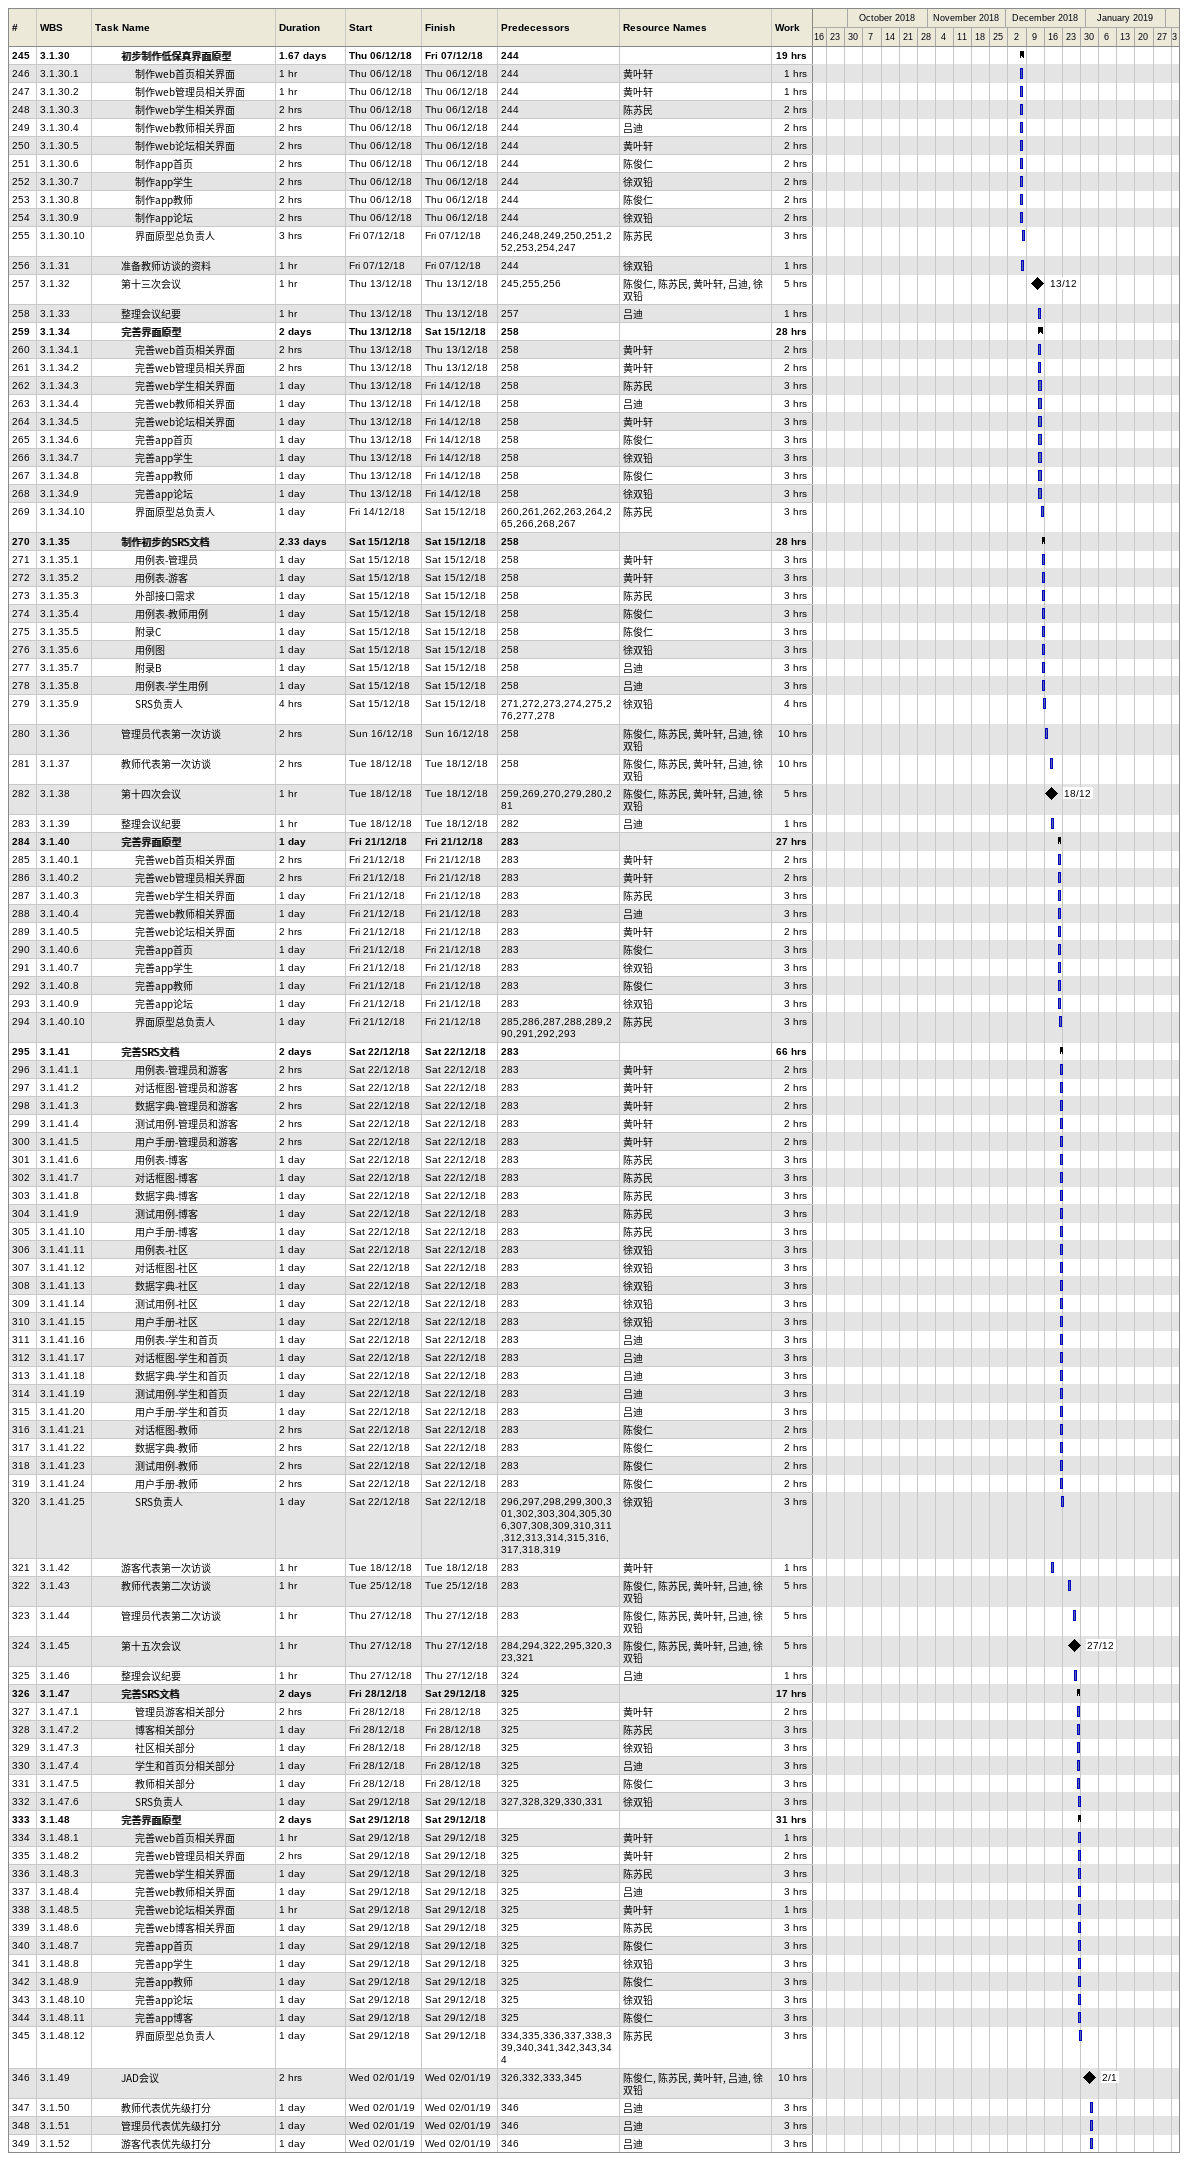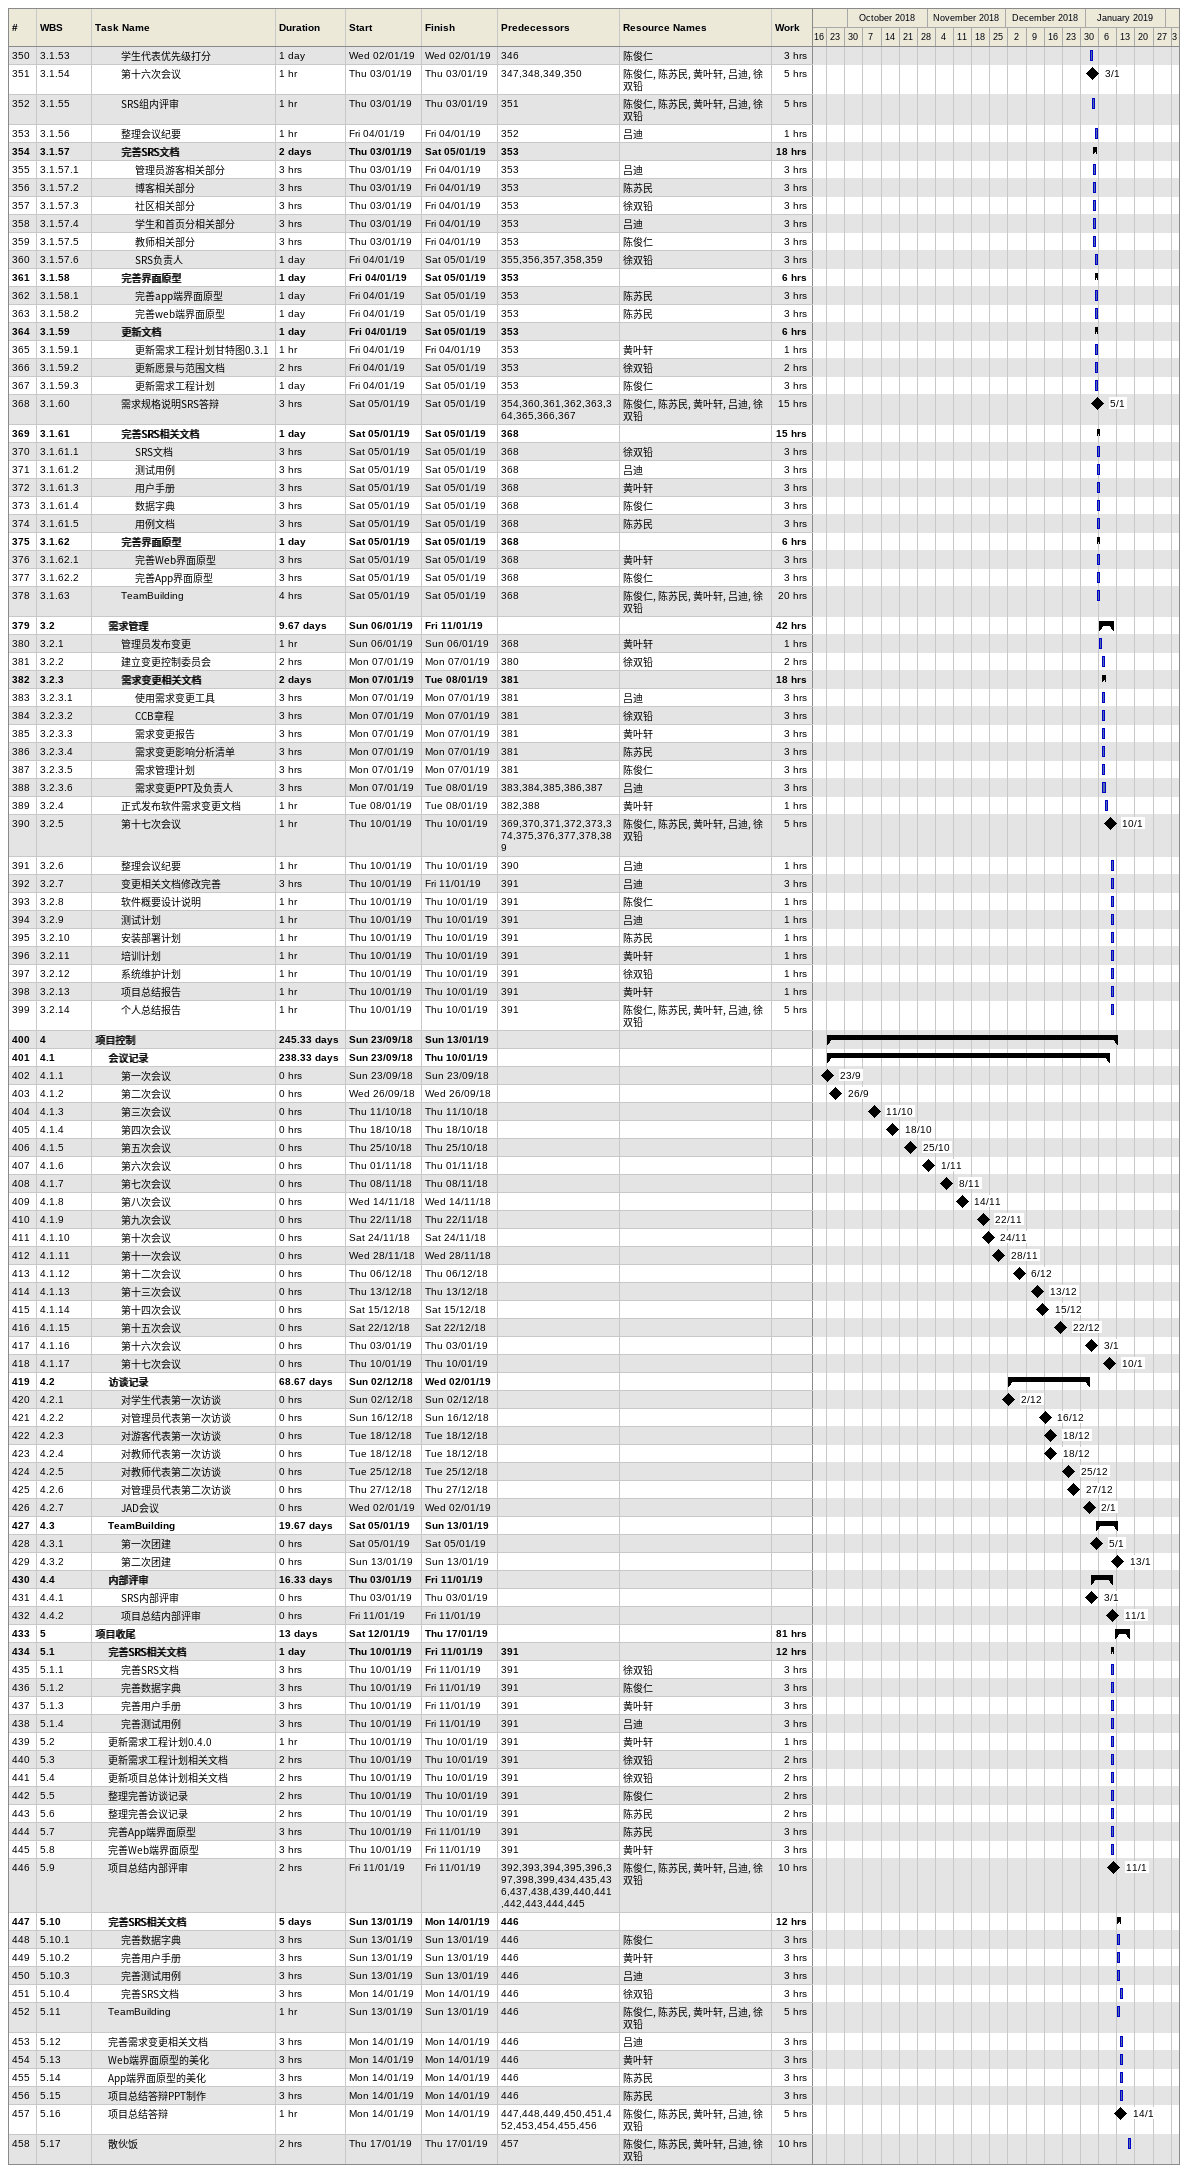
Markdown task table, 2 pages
| ID | WBS | Task | Duration | Start | Finish | Predecessors | Resources | Work (h) |
|---|---|---|---|---|---|---|---|---|
| 245 | 3.1.30 | **初步制作低保真界面原型** | 1.67d | 2018-12-06 | 2018-12-07 | 244 |  | 19 |
| 246 | 3.1.30.1 | 制作web首页相关界面 | 1h | 2018-12-06 | 2018-12-06 | 244 | 黄叶轩 | 1 |
| 247 | 3.1.30.2 | 制作web管理员相关界面 | 1h | 2018-12-06 | 2018-12-06 | 244 | 黄叶轩 | 1 |
| 248 | 3.1.30.3 | 制作web学生相关界面 | 2h | 2018-12-06 | 2018-12-06 | 244 | 陈苏民 | 2 |
| 249 | 3.1.30.4 | 制作web教师相关界面 | 2h | 2018-12-06 | 2018-12-06 | 244 | 吕迪 | 2 |
| 250 | 3.1.30.5 | 制作web论坛相关界面 | 2h | 2018-12-06 | 2018-12-06 | 244 | 黄叶轩 | 2 |
| 251 | 3.1.30.6 | 制作app首页 | 2h | 2018-12-06 | 2018-12-06 | 244 | 陈俊仁 | 2 |
| 252 | 3.1.30.7 | 制作app学生 | 2h | 2018-12-06 | 2018-12-06 | 244 | 徐双铅 | 2 |
| 253 | 3.1.30.8 | 制作app教师 | 2h | 2018-12-06 | 2018-12-06 | 244 | 陈俊仁 | 2 |
| 254 | 3.1.30.9 | 制作app论坛 | 2h | 2018-12-06 | 2018-12-06 | 244 | 徐双铅 | 2 |
| 255 | 3.1.30.10 | 界面原型总负责人 | 3h | 2018-12-07 | 2018-12-07 | 246, 248, 249, 250, 251, 252, 253, 254, 247 | 陈苏民 | 3 |
| 256 | 3.1.31 | 准备教师访谈的资料 | 1h | 2018-12-07 | 2018-12-07 | 244 | 徐双铅 | 1 |
| 257 | 3.1.32 | 第十三次会议 | 1h | 2018-12-13 | 2018-12-13 | 245, 255, 256 | 陈俊仁, 陈苏民, 黄叶轩, 吕迪, 徐双铅 | 5 |
| 258 | 3.1.33 | 整理会议纪要 | 1h | 2018-12-13 | 2018-12-13 | 257 | 吕迪 | 1 |
| 259 | 3.1.34 | **完善界面原型** | 2d | 2018-12-13 | 2018-12-15 | 258 |  | 28 |
| 260 | 3.1.34.1 | 完善web首页相关界面 | 2h | 2018-12-13 | 2018-12-13 | 258 | 黄叶轩 | 2 |
| 261 | 3.1.34.2 | 完善web管理员相关界面 | 2h | 2018-12-13 | 2018-12-13 | 258 | 黄叶轩 | 2 |
| 262 | 3.1.34.3 | 完善web学生相关界面 | 1d | 2018-12-13 | 2018-12-14 | 258 | 陈苏民 | 3 |
| 263 | 3.1.34.4 | 完善web教师相关界面 | 1d | 2018-12-13 | 2018-12-14 | 258 | 吕迪 | 3 |
| 264 | 3.1.34.5 | 完善web论坛相关界面 | 1d | 2018-12-13 | 2018-12-14 | 258 | 黄叶轩 | 3 |
| 265 | 3.1.34.6 | 完善app首页 | 1d | 2018-12-13 | 2018-12-14 | 258 | 陈俊仁 | 3 |
| 266 | 3.1.34.7 | 完善app学生 | 1d | 2018-12-13 | 2018-12-14 | 258 | 徐双铅 | 3 |
| 267 | 3.1.34.8 | 完善app教师 | 1d | 2018-12-13 | 2018-12-14 | 258 | 陈俊仁 | 3 |
| 268 | 3.1.34.9 | 完善app论坛 | 1d | 2018-12-13 | 2018-12-14 | 258 | 徐双铅 | 3 |
| 269 | 3.1.34.10 | 界面原型总负责人 | 1d | 2018-12-14 | 2018-12-15 | 260, 261, 262, 263, 264, 265, 266, 268, 267 | 陈苏民 | 3 |
| 270 | 3.1.35 | **制作初步的SRS文档** | 2.33d | 2018-12-15 | 2018-12-15 | 258 |  | 28 |
| 271 | 3.1.35.1 | 用例表-管理员 | 1d | 2018-12-15 | 2018-12-15 | 258 | 黄叶轩 | 3 |
| 272 | 3.1.35.2 | 用例表-游客 | 1d | 2018-12-15 | 2018-12-15 | 258 | 黄叶轩 | 3 |
| 273 | 3.1.35.3 | 外部接口需求 | 1d | 2018-12-15 | 2018-12-15 | 258 | 陈苏民 | 3 |
| 274 | 3.1.35.4 | 用例表-教师用例 | 1d | 2018-12-15 | 2018-12-15 | 258 | 陈俊仁 | 3 |
| 275 | 3.1.35.5 | 附录C | 1d | 2018-12-15 | 2018-12-15 | 258 | 陈俊仁 | 3 |
| 276 | 3.1.35.6 | 用例图 | 1d | 2018-12-15 | 2018-12-15 | 258 | 徐双铅 | 3 |
| 277 | 3.1.35.7 | 附录B | 1d | 2018-12-15 | 2018-12-15 | 258 | 吕迪 | 3 |
| 278 | 3.1.35.8 | 用例表-学生用例 | 1d | 2018-12-15 | 2018-12-15 | 258 | 吕迪 | 3 |
| 279 | 3.1.35.9 | SRS负责人 | 4h | 2018-12-15 | 2018-12-15 | 271, 272, 273, 274, 275, 276, 277, 278 | 徐双铅 | 4 |
| 280 | 3.1.36 | 管理员代表第一次访谈 | 2h | 2018-12-16 | 2018-12-16 | 258 | 陈俊仁, 陈苏民, 黄叶轩, 吕迪, 徐双铅 | 10 |
| 281 | 3.1.37 | 教师代表第一次访谈 | 2h | 2018-12-18 | 2018-12-18 | 258 | 陈俊仁, 陈苏民, 黄叶轩, 吕迪, 徐双铅 | 10 |
| 282 | 3.1.38 | 第十四次会议 | 1h | 2018-12-18 | 2018-12-18 | 259, 269, 270, 279, 280, 281 | 陈俊仁, 陈苏民, 黄叶轩, 吕迪, 徐双铅 | 5 |
| 283 | 3.1.39 | 整理会议纪要 | 1h | 2018-12-18 | 2018-12-18 | 282 | 吕迪 | 1 |
| 284 | 3.1.40 | **完善界面原型** | 1d | 2018-12-21 | 2018-12-21 | 283 |  | 27 |
| 285 | 3.1.40.1 | 完善web首页相关界面 | 2h | 2018-12-21 | 2018-12-21 | 283 | 黄叶轩 | 2 |
| 286 | 3.1.40.2 | 完善web管理员相关界面 | 2h | 2018-12-21 | 2018-12-21 | 283 | 黄叶轩 | 2 |
| 287 | 3.1.40.3 | 完善web学生相关界面 | 1d | 2018-12-21 | 2018-12-21 | 283 | 陈苏民 | 3 |
| 288 | 3.1.40.4 | 完善web教师相关界面 | 1d | 2018-12-21 | 2018-12-21 | 283 | 吕迪 | 3 |
| 289 | 3.1.40.5 | 完善web论坛相关界面 | 2h | 2018-12-21 | 2018-12-21 | 283 | 黄叶轩 | 2 |
| 290 | 3.1.40.6 | 完善app首页 | 1d | 2018-12-21 | 2018-12-21 | 283 | 陈俊仁 | 3 |
| 291 | 3.1.40.7 | 完善app学生 | 1d | 2018-12-21 | 2018-12-21 | 283 | 徐双铅 | 3 |
| 292 | 3.1.40.8 | 完善app教师 | 1d | 2018-12-21 | 2018-12-21 | 283 | 陈俊仁 | 3 |
| 293 | 3.1.40.9 | 完善app论坛 | 1d | 2018-12-21 | 2018-12-21 | 283 | 徐双铅 | 3 |
| 294 | 3.1.40.10 | 界面原型总负责人 | 1d | 2018-12-21 | 2018-12-21 | 285, 286, 287, 288, 289, 290, 291, 292, 293 | 陈苏民 | 3 |
| 295 | 3.1.41 | **完善SRS文档** | 2d | 2018-12-22 | 2018-12-22 | 283 |  | 66 |
| 296 | 3.1.41.1 | 用例表-管理员和游客 | 2h | 2018-12-22 | 2018-12-22 | 283 | 黄叶轩 | 2 |
| 297 | 3.1.41.2 | 对话框图-管理员和游客 | 2h | 2018-12-22 | 2018-12-22 | 283 | 黄叶轩 | 2 |
| 298 | 3.1.41.3 | 数据字典-管理员和游客 | 2h | 2018-12-22 | 2018-12-22 | 283 | 黄叶轩 | 2 |
| 299 | 3.1.41.4 | 测试用例-管理员和游客 | 2h | 2018-12-22 | 2018-12-22 | 283 | 黄叶轩 | 2 |
| 300 | 3.1.41.5 | 用户手册-管理员和游客 | 2h | 2018-12-22 | 2018-12-22 | 283 | 黄叶轩 | 2 |
| 301 | 3.1.41.6 | 用例表-博客 | 1d | 2018-12-22 | 2018-12-22 | 283 | 陈苏民 | 3 |
| 302 | 3.1.41.7 | 对话框图-博客 | 1d | 2018-12-22 | 2018-12-22 | 283 | 陈苏民 | 3 |
| 303 | 3.1.41.8 | 数据字典-博客 | 1d | 2018-12-22 | 2018-12-22 | 283 | 陈苏民 | 3 |
| 304 | 3.1.41.9 | 测试用例-博客 | 1d | 2018-12-22 | 2018-12-22 | 283 | 陈苏民 | 3 |
| 305 | 3.1.41.10 | 用户手册-博客 | 1d | 2018-12-22 | 2018-12-22 | 283 | 陈苏民 | 3 |
| 306 | 3.1.41.11 | 用例表-社区 | 1d | 2018-12-22 | 2018-12-22 | 283 | 徐双铅 | 3 |
| 307 | 3.1.41.12 | 对话框图-社区 | 1d | 2018-12-22 | 2018-12-22 | 283 | 徐双铅 | 3 |
| 308 | 3.1.41.13 | 数据字典-社区 | 1d | 2018-12-22 | 2018-12-22 | 283 | 徐双铅 | 3 |
| 309 | 3.1.41.14 | 测试用例-社区 | 1d | 2018-12-22 | 2018-12-22 | 283 | 徐双铅 | 3 |
| 310 | 3.1.41.15 | 用户手册-社区 | 1d | 2018-12-22 | 2018-12-22 | 283 | 徐双铅 | 3 |
| 311 | 3.1.41.16 | 用例表-学生和首页 | 1d | 2018-12-22 | 2018-12-22 | 283 | 吕迪 | 3 |
| 312 | 3.1.41.17 | 对话框图-学生和首页 | 1d | 2018-12-22 | 2018-12-22 | 283 | 吕迪 | 3 |
| 313 | 3.1.41.18 | 数据字典-学生和首页 | 1d | 2018-12-22 | 2018-12-22 | 283 | 吕迪 | 3 |
| 314 | 3.1.41.19 | 测试用例-学生和首页 | 1d | 2018-12-22 | 2018-12-22 | 283 | 吕迪 | 3 |
| 315 | 3.1.41.20 | 用户手册-学生和首页 | 1d | 2018-12-22 | 2018-12-22 | 283 | 吕迪 | 3 |
| 316 | 3.1.41.21 | 对话框图-教师 | 2h | 2018-12-22 | 2018-12-22 | 283 | 陈俊仁 | 2 |
| 317 | 3.1.41.22 | 数据字典-教师 | 2h | 2018-12-22 | 2018-12-22 | 283 | 陈俊仁 | 2 |
| 318 | 3.1.41.23 | 测试用例-教师 | 2h | 2018-12-22 | 2018-12-22 | 283 | 陈俊仁 | 2 |
| 319 | 3.1.41.24 | 用户手册-教师 | 2h | 2018-12-22 | 2018-12-22 | 283 | 陈俊仁 | 2 |
| 320 | 3.1.41.25 | SRS负责人 | 1d | 2018-12-22 | 2018-12-22 | 296, 297, 298, 299, 300, 301, 302, 303, 304, 305, 306, 307, 308, 309, 310, 311, 312, 313, 314, 315, 316, 317, 318, 319 | 徐双铅 | 3 |
| 321 | 3.1.42 | 游客代表第一次访谈 | 1h | 2018-12-18 | 2018-12-18 | 283 | 黄叶轩 | 1 |
| 322 | 3.1.43 | 教师代表第二次访谈 | 1h | 2018-12-25 | 2018-12-25 | 283 | 陈俊仁, 陈苏民, 黄叶轩, 吕迪, 徐双铅 | 5 |
| 323 | 3.1.44 | 管理员代表第二次访谈 | 1h | 2018-12-27 | 2018-12-27 | 283 | 陈俊仁, 陈苏民, 黄叶轩, 吕迪, 徐双铅 | 5 |
| 324 | 3.1.45 | 第十五次会议 | 1h | 2018-12-27 | 2018-12-27 | 284, 294, 322, 295, 320, 323, 321 | 陈俊仁, 陈苏民, 黄叶轩, 吕迪, 徐双铅 | 5 |
| 325 | 3.1.46 | 整理会议纪要 | 1h | 2018-12-27 | 2018-12-27 | 324 | 吕迪 | 1 |
| 326 | 3.1.47 | **完善SRS文档** | 2d | 2018-12-28 | 2018-12-29 | 325 |  | 17 |
| 327 | 3.1.47.1 | 管理员游客相关部分 | 2h | 2018-12-28 | 2018-12-28 | 325 | 黄叶轩 | 2 |
| 328 | 3.1.47.2 | 博客相关部分 | 1d | 2018-12-28 | 2018-12-28 | 325 | 陈苏民 | 3 |
| 329 | 3.1.47.3 | 社区相关部分 | 1d | 2018-12-28 | 2018-12-28 | 325 | 徐双铅 | 3 |
| 330 | 3.1.47.4 | 学生和首页分相关部分 | 1d | 2018-12-28 | 2018-12-28 | 325 | 吕迪 | 3 |
| 331 | 3.1.47.5 | 教师相关部分 | 1d | 2018-12-28 | 2018-12-28 | 325 | 陈俊仁 | 3 |
| 332 | 3.1.47.6 | SRS负责人 | 1d | 2018-12-29 | 2018-12-29 | 327, 328, 329, 330, 331 | 徐双铅 | 3 |
| 333 | 3.1.48 | **完善界面原型** | 2d | 2018-12-29 | 2018-12-29 |  |  | 31 |
| 334 | 3.1.48.1 | 完善web首页相关界面 | 1h | 2018-12-29 | 2018-12-29 | 325 | 黄叶轩 | 1 |
| 335 | 3.1.48.2 | 完善web管理员相关界面 | 2h | 2018-12-29 | 2018-12-29 | 325 | 黄叶轩 | 2 |
| 336 | 3.1.48.3 | 完善web学生相关界面 | 1d | 2018-12-29 | 2018-12-29 | 325 | 陈苏民 | 3 |
| 337 | 3.1.48.4 | 完善web教师相关界面 | 1d | 2018-12-29 | 2018-12-29 | 325 | 吕迪 | 3 |
| 338 | 3.1.48.5 | 完善web论坛相关界面 | 1h | 2018-12-29 | 2018-12-29 | 325 | 黄叶轩 | 1 |
| 339 | 3.1.48.6 | 完善web博客相关界面 | 1d | 2018-12-29 | 2018-12-29 | 325 | 陈苏民 | 3 |
| 340 | 3.1.48.7 | 完善app首页 | 1d | 2018-12-29 | 2018-12-29 | 325 | 陈俊仁 | 3 |
| 341 | 3.1.48.8 | 完善app学生 | 1d | 2018-12-29 | 2018-12-29 | 325 | 徐双铅 | 3 |
| 342 | 3.1.48.9 | 完善app教师 | 1d | 2018-12-29 | 2018-12-29 | 325 | 陈俊仁 | 3 |
| 343 | 3.1.48.10 | 完善app论坛 | 1d | 2018-12-29 | 2018-12-29 | 325 | 徐双铅 | 3 |
| 344 | 3.1.48.11 | 完善app博客 | 1d | 2018-12-29 | 2018-12-29 | 325 | 陈俊仁 | 3 |
| 345 | 3.1.48.12 | 界面原型总负责人 | 1d | 2018-12-29 | 2018-12-29 | 334, 335, 336, 337, 338, 339, 340, 341, 342, 343, 344 | 陈苏民 | 3 |
| 346 | 3.1.49 | JAD会议 | 2h | 2019-01-02 | 2019-01-02 | 326, 332, 333, 345 | 陈俊仁, 陈苏民, 黄叶轩, 吕迪, 徐双铅 | 10 |
| 347 | 3.1.50 | 教师代表优先级打分 | 1d | 2019-01-02 | 2019-01-02 | 346 | 吕迪 | 3 |
| 348 | 3.1.51 | 管理员代表优先级打分 | 1d | 2019-01-02 | 2019-01-02 | 346 | 吕迪 | 3 |
| 349 | 3.1.52 | 游客代表优先级打分 | 1d | 2019-01-02 | 2019-01-02 | 346 | 吕迪 | 3 |
| 350 | 3.1.53 | 学生代表优先级打分 | 1d | 2019-01-02 | 2019-01-02 | 346 | 陈俊仁 | 3 |
| 351 | 3.1.54 | 第十六次会议 | 1h | 2019-01-03 | 2019-01-03 | 347, 348, 349, 350 | 陈俊仁, 陈苏民, 黄叶轩, 吕迪, 徐双铅 | 5 |
| 352 | 3.1.55 | SRS组内评审 | 1h | 2019-01-03 | 2019-01-03 | 351 | 陈俊仁, 陈苏民, 黄叶轩, 吕迪, 徐双铅 | 5 |
| 353 | 3.1.56 | 整理会议纪要 | 1h | 2019-01-04 | 2019-01-04 | 352 | 吕迪 | 1 |
| 354 | 3.1.57 | **完善SRS文档** | 2d | 2019-01-03 | 2019-01-05 | 353 |  | 18 |
| 355 | 3.1.57.1 | 管理员游客相关部分 | 3h | 2019-01-03 | 2019-01-04 | 353 | 吕迪 | 3 |
| 356 | 3.1.57.2 | 博客相关部分 | 3h | 2019-01-03 | 2019-01-04 | 353 | 陈苏民 | 3 |
| 357 | 3.1.57.3 | 社区相关部分 | 3h | 2019-01-03 | 2019-01-04 | 353 | 徐双铅 | 3 |
| 358 | 3.1.57.4 | 学生和首页分相关部分 | 3h | 2019-01-03 | 2019-01-04 | 353 | 吕迪 | 3 |
| 359 | 3.1.57.5 | 教师相关部分 | 3h | 2019-01-03 | 2019-01-04 | 353 | 陈俊仁 | 3 |
| 360 | 3.1.57.6 | SRS负责人 | 1d | 2019-01-04 | 2019-01-05 | 355, 356, 357, 358, 359 | 徐双铅 | 3 |
| 361 | 3.1.58 | **完善界面原型** | 1d | 2019-01-04 | 2019-01-05 | 353 |  | 6 |
| 362 | 3.1.58.1 | 完善app端界面原型 | 1d | 2019-01-04 | 2019-01-05 | 353 | 陈苏民 | 3 |
| 363 | 3.1.58.2 | 完善web端界面原型 | 1d | 2019-01-04 | 2019-01-05 | 353 | 陈苏民 | 3 |
| 364 | 3.1.59 | **更新文档** | 1d | 2019-01-04 | 2019-01-05 | 353 |  | 6 |
| 365 | 3.1.59.1 | 更新需求工程计划甘特图0.3.1 | 1h | 2019-01-04 | 2019-01-04 | 353 | 黄叶轩 | 1 |
| 366 | 3.1.59.2 | 更新愿景与范围文档 | 2h | 2019-01-04 | 2019-01-05 | 353 | 徐双铅 | 2 |
| 367 | 3.1.59.3 | 更新需求工程计划 | 1d | 2019-01-04 | 2019-01-05 | 353 | 陈俊仁 | 3 |
| 368 | 3.1.60 | 需求规格说明SRS答辩 | 3h | 2019-01-05 | 2019-01-05 | 354, 360, 361, 362, 363, 364, 365, 366, 367 | 陈俊仁, 陈苏民, 黄叶轩, 吕迪, 徐双铅 | 15 |
| 369 | 3.1.61 | **完善SRS相关文档** | 1d | 2019-01-05 | 2019-01-05 | 368 |  | 15 |
| 370 | 3.1.61.1 | SRS文档 | 3h | 2019-01-05 | 2019-01-05 | 368 | 徐双铅 | 3 |
| 371 | 3.1.61.2 | 测试用例 | 3h | 2019-01-05 | 2019-01-05 | 368 | 吕迪 | 3 |
| 372 | 3.1.61.3 | 用户手册 | 3h | 2019-01-05 | 2019-01-05 | 368 | 黄叶轩 | 3 |
| 373 | 3.1.61.4 | 数据字典 | 3h | 2019-01-05 | 2019-01-05 | 368 | 陈俊仁 | 3 |
| 374 | 3.1.61.5 | 用例文档 | 3h | 2019-01-05 | 2019-01-05 | 368 | 陈苏民 | 3 |
| 375 | 3.1.62 | **完善界面原型** | 1d | 2019-01-05 | 2019-01-05 | 368 |  | 6 |
| 376 | 3.1.62.1 | 完善Web界面原型 | 3h | 2019-01-05 | 2019-01-05 | 368 | 黄叶轩 | 3 |
| 377 | 3.1.62.2 | 完善App界面原型 | 3h | 2019-01-05 | 2019-01-05 | 368 | 陈俊仁 | 3 |
| 378 | 3.1.63 | TeamBuilding | 4h | 2019-01-05 | 2019-01-05 | 368 | 陈俊仁, 陈苏民, 黄叶轩, 吕迪, 徐双铅 | 20 |
| 379 | 3.2 | **需求管理** | 9.67d | 2019-01-06 | 2019-01-11 |  |  | 42 |
| 380 | 3.2.1 | 管理员发布变更 | 1h | 2019-01-06 | 2019-01-06 | 368 | 黄叶轩 | 1 |
| 381 | 3.2.2 | 建立变更控制委员会 | 2h | 2019-01-07 | 2019-01-07 | 380 | 徐双铅 | 2 |
| 382 | 3.2.3 | **需求变更相关文档** | 2d | 2019-01-07 | 2019-01-08 | 381 |  | 18 |
| 383 | 3.2.3.1 | 使用需求变更工具 | 3h | 2019-01-07 | 2019-01-07 | 381 | 吕迪 | 3 |
| 384 | 3.2.3.2 | CCB章程 | 3h | 2019-01-07 | 2019-01-07 | 381 | 徐双铅 | 3 |
| 385 | 3.2.3.3 | 需求变更报告 | 3h | 2019-01-07 | 2019-01-07 | 381 | 黄叶轩 | 3 |
| 386 | 3.2.3.4 | 需求变更影响分析清单 | 3h | 2019-01-07 | 2019-01-07 | 381 | 陈苏民 | 3 |
| 387 | 3.2.3.5 | 需求管理计划 | 3h | 2019-01-07 | 2019-01-07 | 381 | 陈俊仁 | 3 |
| 388 | 3.2.3.6 | 需求变更PPT及负责人 | 3h | 2019-01-07 | 2019-01-08 | 383, 384, 385, 386, 387 | 吕迪 | 3 |
| 389 | 3.2.4 | 正式发布软件需求变更文档 | 1h | 2019-01-08 | 2019-01-08 | 382, 388 | 黄叶轩 | 1 |
| 390 | 3.2.5 | 第十七次会议 | 1h | 2019-01-10 | 2019-01-10 | 369, 370, 371, 372, 373, 374, 375, 376, 377, 378, 389 | 陈俊仁, 陈苏民, 黄叶轩, 吕迪, 徐双铅 | 5 |
| 391 | 3.2.6 | 整理会议纪要 | 1h | 2019-01-10 | 2019-01-10 | 390 | 吕迪 | 1 |
| 392 | 3.2.7 | 变更相关文档修改完善 | 3h | 2019-01-10 | 2019-01-11 | 391 | 吕迪 | 3 |
| 393 | 3.2.8 | 软件概要设计说明 | 1h | 2019-01-10 | 2019-01-10 | 391 | 陈俊仁 | 1 |
| 394 | 3.2.9 | 测试计划 | 1h | 2019-01-10 | 2019-01-10 | 391 | 吕迪 | 1 |
| 395 | 3.2.10 | 安装部署计划 | 1h | 2019-01-10 | 2019-01-10 | 391 | 陈苏民 | 1 |
| 396 | 3.2.11 | 培训计划 | 1h | 2019-01-10 | 2019-01-10 | 391 | 黄叶轩 | 1 |
| 397 | 3.2.12 | 系统维护计划 | 1h | 2019-01-10 | 2019-01-10 | 391 | 徐双铅 | 1 |
| 398 | 3.2.13 | 项目总结报告 | 1h | 2019-01-10 | 2019-01-10 | 391 | 黄叶轩 | 1 |
| 399 | 3.2.14 | 个人总结报告 | 1h | 2019-01-10 | 2019-01-10 | 391 | 陈俊仁, 陈苏民, 黄叶轩, 吕迪, 徐双铅 | 5 |
| 400 | 4 | **项目控制** | 245.33d | 2018-09-23 | 2019-01-13 |  |  |  |
| 401 | 4.1 | **会议记录** | 238.33d | 2018-09-23 | 2019-01-10 |  |  |  |
| 402 | 4.1.1 | 第一次会议 | 0h | 2018-09-23 | 2018-09-23 |  |  |  |
| 403 | 4.1.2 | 第二次会议 | 0h | 2018-09-26 | 2018-09-26 |  |  |  |
| 404 | 4.1.3 | 第三次会议 | 0h | 2018-10-11 | 2018-10-11 |  |  |  |
| 405 | 4.1.4 | 第四次会议 | 0h | 2018-10-18 | 2018-10-18 |  |  |  |
| 406 | 4.1.5 | 第五次会议 | 0h | 2018-10-25 | 2018-10-25 |  |  |  |
| 407 | 4.1.6 | 第六次会议 | 0h | 2018-11-01 | 2018-11-01 |  |  |  |
| 408 | 4.1.7 | 第七次会议 | 0h | 2018-11-08 | 2018-11-08 |  |  |  |
| 409 | 4.1.8 | 第八次会议 | 0h | 2018-11-14 | 2018-11-14 |  |  |  |
| 410 | 4.1.9 | 第九次会议 | 0h | 2018-11-22 | 2018-11-22 |  |  |  |
| 411 | 4.1.10 | 第十次会议 | 0h | 2018-11-24 | 2018-11-24 |  |  |  |
| 412 | 4.1.11 | 第十一次会议 | 0h | 2018-11-28 | 2018-11-28 |  |  |  |
| 413 | 4.1.12 | 第十二次会议 | 0h | 2018-12-06 | 2018-12-06 |  |  |  |
| 414 | 4.1.13 | 第十三次会议 | 0h | 2018-12-13 | 2018-12-13 |  |  |  |
| 415 | 4.1.14 | 第十四次会议 | 0h | 2018-12-15 | 2018-12-15 |  |  |  |
| 416 | 4.1.15 | 第十五次会议 | 0h | 2018-12-22 | 2018-12-22 |  |  |  |
| 417 | 4.1.16 | 第十六次会议 | 0h | 2019-01-03 | 2019-01-03 |  |  |  |
| 418 | 4.1.17 | 第十七次会议 | 0h | 2019-01-10 | 2019-01-10 |  |  |  |
| 419 | 4.2 | **访谈记录** | 68.67d | 2018-12-02 | 2019-01-02 |  |  |  |
| 420 | 4.2.1 | 对学生代表第一次访谈 | 0h | 2018-12-02 | 2018-12-02 |  |  |  |
| 421 | 4.2.2 | 对管理员代表第一次访谈 | 0h | 2018-12-16 | 2018-12-16 |  |  |  |
| 422 | 4.2.3 | 对游客代表第一次访谈 | 0h | 2018-12-18 | 2018-12-18 |  |  |  |
| 423 | 4.2.4 | 对教师代表第一次访谈 | 0h | 2018-12-18 | 2018-12-18 |  |  |  |
| 424 | 4.2.5 | 对教师代表第二次访谈 | 0h | 2018-12-25 | 2018-12-25 |  |  |  |
| 425 | 4.2.6 | 对管理员代表第二次访谈 | 0h | 2018-12-27 | 2018-12-27 |  |  |  |
| 426 | 4.2.7 | JAD会议 | 0h | 2019-01-02 | 2019-01-02 |  |  |  |
| 427 | 4.3 | **TeamBuilding** | 19.67d | 2019-01-05 | 2019-01-13 |  |  |  |
| 428 | 4.3.1 | 第一次团建 | 0h | 2019-01-05 | 2019-01-05 |  |  |  |
| 429 | 4.3.2 | 第二次团建 | 0h | 2019-01-13 | 2019-01-13 |  |  |  |
| 430 | 4.4 | **内部评审** | 16.33d | 2019-01-03 | 2019-01-11 |  |  |  |
| 431 | 4.4.1 | SRS内部评审 | 0h | 2019-01-03 | 2019-01-03 |  |  |  |
| 432 | 4.4.2 | 项目总结内部评审 | 0h | 2019-01-11 | 2019-01-11 |  |  |  |
| 433 | 5 | **项目收尾** | 13d | 2019-01-12 | 2019-01-17 |  |  | 81 |
| 434 | 5.1 | **完善SRS相关文档** | 1d | 2019-01-10 | 2019-01-11 | 391 |  | 12 |
| 435 | 5.1.1 | 完善SRS文档 | 3h | 2019-01-10 | 2019-01-11 | 391 | 徐双铅 | 3 |
| 436 | 5.1.2 | 完善数据字典 | 3h | 2019-01-10 | 2019-01-11 | 391 | 陈俊仁 | 3 |
| 437 | 5.1.3 | 完善用户手册 | 3h | 2019-01-10 | 2019-01-11 | 391 | 黄叶轩 | 3 |
| 438 | 5.1.4 | 完善测试用例 | 3h | 2019-01-10 | 2019-01-11 | 391 | 吕迪 | 3 |
| 439 | 5.2 | 更新需求工程计划0.4.0 | 1h | 2019-01-10 | 2019-01-10 | 391 | 黄叶轩 | 1 |
| 440 | 5.3 | 更新需求工程计划相关文档 | 2h | 2019-01-10 | 2019-01-10 | 391 | 徐双铅 | 2 |
| 441 | 5.4 | 更新项目总体计划相关文档 | 2h | 2019-01-10 | 2019-01-10 | 391 | 徐双铅 | 2 |
| 442 | 5.5 | 整理完善访谈记录 | 2h | 2019-01-10 | 2019-01-10 | 391 | 陈俊仁 | 2 |
| 443 | 5.6 | 整理完善会议记录 | 2h | 2019-01-10 | 2019-01-10 | 391 | 陈苏民 | 2 |
| 444 | 5.7 | 完善App端界面原型 | 3h | 2019-01-10 | 2019-01-11 | 391 | 陈苏民 | 3 |
| 445 | 5.8 | 完善Web端界面原型 | 3h | 2019-01-10 | 2019-01-11 | 391 | 黄叶轩 | 3 |
| 446 | 5.9 | 项目总结内部评审 | 2h | 2019-01-11 | 2019-01-11 | 392, 393, 394, 395, 396, 397, 398, 399, 434, 435, 436, 437, 438, 439, 440, 441, 442, 443, 444, 445 | 陈俊仁, 陈苏民, 黄叶轩, 吕迪, 徐双铅 | 10 |
| 447 | 5.10 | **完善SRS相关文档** | 5d | 2019-01-13 | 2019-01-14 | 446 |  | 12 |
| 448 | 5.10.1 | 完善数据字典 | 3h | 2019-01-13 | 2019-01-13 | 446 | 陈俊仁 | 3 |
| 449 | 5.10.2 | 完善用户手册 | 3h | 2019-01-13 | 2019-01-13 | 446 | 黄叶轩 | 3 |
| 450 | 5.10.3 | 完善测试用例 | 3h | 2019-01-13 | 2019-01-13 | 446 | 吕迪 | 3 |
| 451 | 5.10.4 | 完善SRS文档 | 3h | 2019-01-14 | 2019-01-14 | 446 | 徐双铅 | 3 |
| 452 | 5.11 | TeamBuilding | 1h | 2019-01-13 | 2019-01-13 | 446 | 陈俊仁, 陈苏民, 黄叶轩, 吕迪, 徐双铅 | 5 |
| 453 | 5.12 | 完善需求变更相关文档 | 3h | 2019-01-14 | 2019-01-14 | 446 | 吕迪 | 3 |
| 454 | 5.13 | Web端界面原型的美化 | 3h | 2019-01-14 | 2019-01-14 | 446 | 黄叶轩 | 3 |
| 455 | 5.14 | App端界面原型的美化 | 3h | 2019-01-14 | 2019-01-14 | 446 | 陈苏民 | 3 |
| 456 | 5.15 | 项目总结答辩PPT制作 | 3h | 2019-01-14 | 2019-01-14 | 446 | 陈苏民 | 3 |
| 457 | 5.16 | 项目总结答辩 | 1h | 2019-01-14 | 2019-01-14 | 447, 448, 449, 450, 451, 452, 453, 454, 455, 456 | 陈俊仁, 陈苏民, 黄叶轩, 吕迪, 徐双铅 | 5 |
| 458 | 5.17 | 散伙饭 | 2h | 2019-01-17 | 2019-01-17 | 457 | 陈俊仁, 陈苏民, 黄叶轩, 吕迪, 徐双铅 | 10 |
